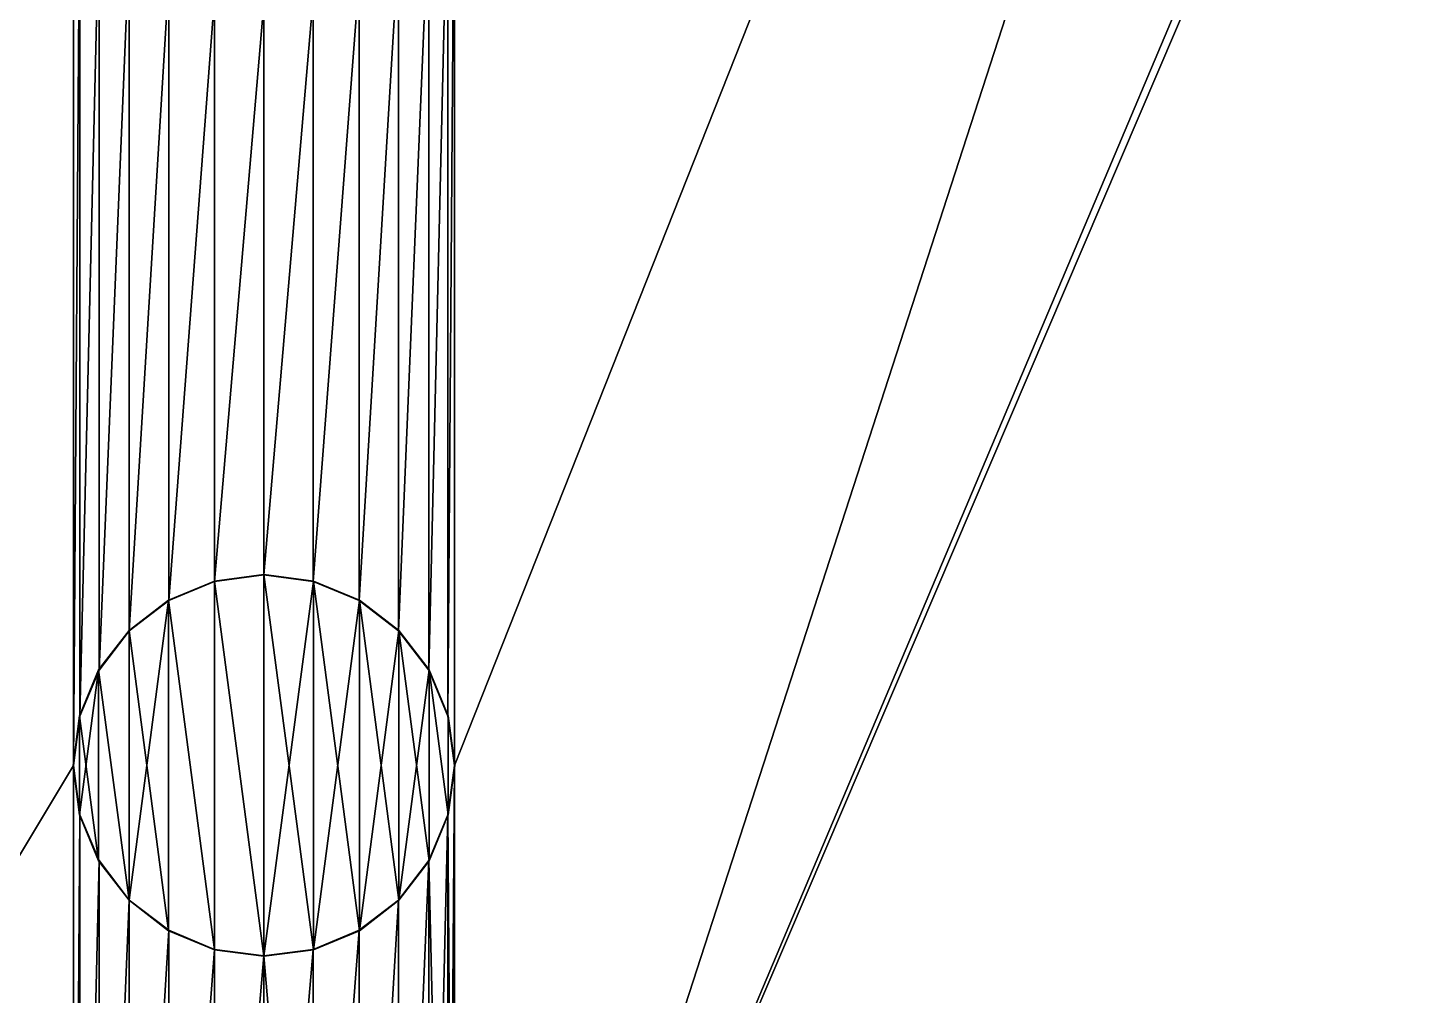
# Model space of a CAD drawing. Extents: x -1 to 46.5, y -1 to 65.2.
# Drawn here: x 17.15 to 31.8, y 14.71 to 24.87 of the extents above; entities that cross this region are included whole.
import ezdxf

# ---------------------------------------------------------------- set-up
doc = ezdxf.new("R2010")
doc.units = 0
doc.header["$MEASUREMENT"] = 0
doc.layers.add('STL2DXF', color=7, linetype='Continuous')

msp = doc.modelspace()

# ---------------------------------------------------------------- linework, layer by layer
at = {"layer": 'STL2DXF'}
for points in [[(21.625, 27.125, 7.3), (39.45, 62.125, 7.3), (21.625, 17.125, 7.3)], [(21.625, 17.125, 7.3), (39.45, 62.125, 7.3), (21.625, 7.125, 7.3)], [(21.625, 7.125, 7.3), (39.45, 62.125, 7.3), (34.518, 37.643, 7.3)], [(21.625, 27.125, 12.3), (39.45, 62.125, 12.3), (21.625, 17.125, 12.3)], [(21.625, 17.125, 12.3), (39.45, 62.125, 12.3), (21.625, 7.125, 12.3)], [(39.45, 2.125, 12.3), (21.625, 7.125, 12.3), (39.45, 62.125, 12.3)], [(11.625, 27.125, 7.3), (17.693, 57.643, 7.3), (11.625, 17.125, 7.3)], [(11.625, 17.125, 7.3), (17.693, 57.643, 7.3), (17.625, 57.125, 7.3)], [(11.625, 27.125, 12.3), (17.693, 57.643, 12.3), (11.625, 17.125, 12.3)], [(11.625, 17.125, 12.3), (17.693, 57.643, 12.3), (17.625, 57.125, 12.3)], [(11.625, 17.125, 7.3), (17.625, 57.125, 7.3), (11.625, 7.125, 7.3)], [(17.625, 17.125, 7.3), (11.625, 7.125, 7.3), (17.625, 57.125, 7.3)], [(11.625, 17.125, 12.3), (17.625, 57.125, 12.3), (11.625, 7.125, 12.3)], [(17.625, 7.125, 12.3), (11.625, 7.125, 12.3), (17.625, 57.125, 12.3)], [(17.625, 17.125, 7.3), (17.625, 57.125, 7.3), (17.625, 47.125, 7.3)], [(17.625, 7.125, 12.3), (17.625, 57.125, 12.3), (17.625, 47.125, 12.3)], [(17.625, 17.125, 7.3), (17.625, 47.125, 7.3), (17.625, 37.125, 7.3)], [(17.625, 7.125, 12.3), (17.625, 47.125, 12.3), (17.625, 37.125, 12.3)], [(21.625, 7.125, 7.3), (34.518, 37.643, 7.3), (34.45, 37.125, 7.3)], [(17.625, 17.125, 7.3), (17.625, 37.125, 7.3), (17.625, 27.125, 7.3)], [(17.625, 7.125, 12.3), (17.625, 37.125, 12.3), (17.625, 27.125, 12.3)], [(34.45, 7.125, 7.3), (21.625, 7.125, 7.3), (34.45, 37.125, 7.3)], [(17.693, 26.607, 7.3), (17.625, 17.125, 7.3), (17.625, 27.125, 7.3)], [(17.625, 7.125, 12.3), (17.625, 27.125, 12.3), (17.625, 17.125, 12.3)], [(17.693, 26.607, 12.3), (17.625, 17.125, 12.3), (17.625, 27.125, 12.3)], [(21.557, 17.643, 7.3), (21.557, 26.607, 7.3), (21.625, 27.125, 7.3)], [(21.557, 17.643, 7.3), (21.625, 27.125, 7.3), (21.625, 17.125, 7.3)], [(21.557, 17.643, 12.3), (21.557, 26.607, 12.3), (21.625, 27.125, 12.3)], [(21.557, 17.643, 12.3), (21.625, 27.125, 12.3), (21.625, 17.125, 12.3)], [(17.625, 17.125, 7.3), (17.693, 26.607, 7.3), (17.693, 17.643, 7.3)], [(17.625, 17.125, 12.3), (17.693, 26.607, 12.3), (17.693, 17.643, 12.3)], [(17.693, 17.643, 7.3), (17.693, 26.607, 7.3), (17.893, 26.125, 7.3)], [(17.693, 17.643, 12.3), (17.693, 26.607, 12.3), (17.893, 26.125, 12.3)], [(21.357, 18.125, 7.3), (21.357, 26.125, 7.3), (21.557, 26.607, 7.3)], [(21.357, 18.125, 7.3), (21.557, 26.607, 7.3), (21.557, 17.643, 7.3)], [(21.357, 18.125, 12.3), (21.357, 26.125, 12.3), (21.557, 26.607, 12.3)], [(21.357, 18.125, 12.3), (21.557, 26.607, 12.3), (21.557, 17.643, 12.3)], [(17.693, 17.643, 7.3), (17.893, 26.125, 7.3), (17.893, 18.125, 7.3)], [(17.693, 17.643, 12.3), (17.893, 26.125, 12.3), (17.893, 18.125, 12.3)], [(17.893, 18.125, 7.3), (17.893, 26.125, 7.3), (18.211, 25.711, 7.3)], [(17.893, 18.125, 12.3), (17.893, 26.125, 12.3), (18.211, 25.711, 12.3)], [(21.039, 18.539, 7.3), (21.039, 25.711, 7.3), (21.357, 26.125, 7.3)], [(21.039, 18.539, 7.3), (21.357, 26.125, 7.3), (21.357, 18.125, 7.3)], [(21.039, 18.539, 12.3), (21.039, 25.711, 12.3), (21.357, 26.125, 12.3)], [(21.039, 18.539, 12.3), (21.357, 26.125, 12.3), (21.357, 18.125, 12.3)], [(17.893, 18.125, 7.3), (18.211, 25.711, 7.3), (18.211, 18.539, 7.3)], [(17.893, 18.125, 12.3), (18.211, 25.711, 12.3), (18.211, 18.539, 12.3)], [(18.211, 18.539, 7.3), (18.211, 25.711, 7.3), (18.625, 25.393, 7.3)], [(18.211, 18.539, 12.3), (18.211, 25.711, 12.3), (18.625, 25.393, 12.3)], [(20.625, 18.857, 7.3), (20.625, 25.393, 7.3), (21.039, 25.711, 7.3)], [(20.625, 18.857, 7.3), (21.039, 25.711, 7.3), (21.039, 18.539, 7.3)], [(20.625, 18.857, 12.3), (20.625, 25.393, 12.3), (21.039, 25.711, 12.3)], [(20.625, 18.857, 12.3), (21.039, 25.711, 12.3), (21.039, 18.539, 12.3)], [(18.211, 18.539, 7.3), (18.625, 25.393, 7.3), (18.625, 18.857, 7.3)], [(18.211, 18.539, 12.3), (18.625, 25.393, 12.3), (18.625, 18.857, 12.3)], [(18.625, 18.857, 7.3), (18.625, 25.393, 7.3), (19.107, 25.193, 7.3)], [(18.625, 18.857, 12.3), (18.625, 25.393, 12.3), (19.107, 25.193, 12.3)], [(20.143, 19.057, 7.3), (20.143, 25.193, 7.3), (20.625, 25.393, 7.3)], [(20.143, 19.057, 7.3), (20.625, 25.393, 7.3), (20.625, 18.857, 7.3)], [(20.143, 19.057, 12.3), (20.143, 25.193, 12.3), (20.625, 25.393, 12.3)], [(20.143, 19.057, 12.3), (20.625, 25.393, 12.3), (20.625, 18.857, 12.3)], [(18.625, 18.857, 7.3), (19.107, 25.193, 7.3), (19.107, 19.057, 7.3)], [(18.625, 18.857, 12.3), (19.107, 25.193, 12.3), (19.107, 19.057, 12.3)], [(19.107, 19.057, 7.3), (19.107, 25.193, 7.3), (19.625, 25.125, 7.3)], [(19.107, 19.057, 12.3), (19.107, 25.193, 12.3), (19.625, 25.125, 12.3)], [(19.107, 19.057, 7.3), (19.625, 25.125, 7.3), (19.625, 19.125, 7.3)], [(19.107, 19.057, 12.3), (19.625, 25.125, 12.3), (19.625, 19.125, 12.3)], [(19.625, 19.125, 7.3), (19.625, 25.125, 7.3), (20.143, 25.193, 7.3)], [(19.625, 19.125, 7.3), (20.143, 25.193, 7.3), (20.143, 19.057, 7.3)], [(19.625, 19.125, 12.3), (19.625, 25.125, 12.3), (20.143, 25.193, 12.3)], [(19.625, 19.125, 12.3), (20.143, 25.193, 12.3), (20.143, 19.057, 12.3)], [(18.623, 18.861, 12.3), (19.106, 15.189, 12.3), (19.106, 19.061, 12.3)], [(19.106, 15.189, 7.3), (18.623, 18.861, 7.3), (19.106, 19.061, 7.3)], [(18.623, 18.861, 12.3), (19.106, 19.061, 7.3), (18.623, 18.861, 7.3)], [(19.106, 19.061, 7.3), (18.623, 18.861, 12.3), (19.106, 19.061, 12.3)], [(18.625, 18.857, 12.3), (19.107, 19.057, 7.3), (18.625, 18.857, 7.3)], [(19.107, 19.057, 7.3), (18.625, 18.857, 12.3), (19.107, 19.057, 12.3)], [(19.106, 19.061, 12.3), (19.625, 15.121, 12.3), (19.625, 19.129, 12.3)], [(19.625, 15.121, 7.3), (19.106, 19.061, 7.3), (19.625, 19.129, 7.3)], [(19.106, 19.061, 12.3), (19.625, 19.129, 7.3), (19.106, 19.061, 7.3)], [(19.625, 19.129, 7.3), (19.106, 19.061, 12.3), (19.625, 19.129, 12.3)], [(19.106, 19.061, 12.3), (19.106, 15.189, 12.3), (19.625, 15.121, 12.3)], [(19.106, 15.189, 7.3), (19.106, 19.061, 7.3), (19.625, 15.121, 7.3)], [(19.107, 19.057, 12.3), (19.625, 19.125, 7.3), (19.107, 19.057, 7.3)], [(19.625, 19.125, 7.3), (19.107, 19.057, 12.3), (19.625, 19.125, 12.3)], [(19.625, 19.129, 12.3), (19.625, 15.121, 12.3), (20.144, 15.189, 12.3)], [(19.625, 19.129, 12.3), (20.144, 15.189, 12.3), (20.144, 19.061, 12.3)], [(19.625, 15.121, 7.3), (19.625, 19.129, 7.3), (20.144, 19.061, 7.3)], [(19.625, 19.129, 12.3), (20.144, 19.061, 7.3), (19.625, 19.129, 7.3)], [(20.144, 19.061, 7.3), (19.625, 19.129, 12.3), (20.144, 19.061, 12.3)], [(19.625, 19.125, 12.3), (20.143, 19.057, 7.3), (19.625, 19.125, 7.3)], [(20.143, 19.057, 7.3), (19.625, 19.125, 12.3), (20.143, 19.057, 12.3)], [(19.625, 15.121, 7.3), (20.144, 19.061, 7.3), (20.144, 15.189, 7.3)], [(20.143, 19.057, 12.3), (20.625, 18.857, 7.3), (20.143, 19.057, 7.3)], [(20.625, 18.857, 7.3), (20.143, 19.057, 12.3), (20.625, 18.857, 12.3)], [(20.144, 19.061, 12.3), (20.144, 15.189, 12.3), (20.627, 15.389, 12.3)], [(20.144, 19.061, 12.3), (20.627, 15.389, 12.3), (20.627, 18.861, 12.3)], [(20.144, 15.189, 7.3), (20.144, 19.061, 7.3), (20.627, 18.861, 7.3)], [(20.144, 19.061, 12.3), (20.627, 18.861, 7.3), (20.144, 19.061, 7.3)], [(20.627, 18.861, 7.3), (20.144, 19.061, 12.3), (20.627, 18.861, 12.3)], [(18.208, 18.542, 12.3), (18.623, 15.389, 12.3), (18.623, 18.861, 12.3)], [(18.208, 15.708, 7.3), (18.208, 18.542, 7.3), (18.623, 18.861, 7.3)], [(18.208, 15.708, 7.3), (18.623, 18.861, 7.3), (18.623, 15.389, 7.3)], [(18.208, 18.542, 12.3), (18.623, 18.861, 7.3), (18.208, 18.542, 7.3)], [(18.623, 18.861, 7.3), (18.208, 18.542, 12.3), (18.623, 18.861, 12.3)], [(18.211, 18.539, 12.3), (18.625, 18.857, 7.3), (18.211, 18.539, 7.3)], [(18.625, 18.857, 7.3), (18.211, 18.539, 12.3), (18.625, 18.857, 12.3)], [(18.623, 18.861, 12.3), (18.623, 15.389, 12.3), (19.106, 15.189, 12.3)], [(18.623, 15.389, 7.3), (18.623, 18.861, 7.3), (19.106, 15.189, 7.3)], [(20.144, 15.189, 7.3), (20.627, 18.861, 7.3), (20.627, 15.389, 7.3)], [(20.625, 18.857, 12.3), (21.039, 18.539, 7.3), (20.625, 18.857, 7.3)], [(21.039, 18.539, 7.3), (20.625, 18.857, 12.3), (21.039, 18.539, 12.3)], [(20.627, 18.861, 12.3), (20.627, 15.389, 12.3), (21.042, 15.708, 12.3)], [(20.627, 18.861, 12.3), (21.042, 15.708, 12.3), (21.042, 18.542, 12.3)], [(20.627, 15.389, 7.3), (20.627, 18.861, 7.3), (21.042, 18.542, 7.3)], [(20.627, 18.861, 12.3), (21.042, 18.542, 7.3), (20.627, 18.861, 7.3)], [(21.042, 18.542, 7.3), (20.627, 18.861, 12.3), (21.042, 18.542, 12.3)], [(17.889, 18.127, 12.3), (18.208, 15.708, 12.3), (18.208, 18.542, 12.3)], [(18.208, 15.708, 7.3), (17.889, 18.127, 7.3), (18.208, 18.542, 7.3)], [(18.208, 18.542, 12.3), (17.889, 18.127, 7.3), (17.889, 18.127, 12.3)], [(17.889, 18.127, 7.3), (18.208, 18.542, 12.3), (18.208, 18.542, 7.3)], [(18.211, 18.539, 12.3), (17.893, 18.125, 7.3), (17.893, 18.125, 12.3)], [(17.893, 18.125, 7.3), (18.211, 18.539, 12.3), (18.211, 18.539, 7.3)], [(18.208, 18.542, 12.3), (18.208, 15.708, 12.3), (18.623, 15.389, 12.3)], [(20.627, 15.389, 7.3), (21.042, 18.542, 7.3), (21.042, 15.708, 7.3)], [(21.357, 18.125, 7.3), (21.039, 18.539, 12.3), (21.357, 18.125, 12.3)], [(21.039, 18.539, 12.3), (21.357, 18.125, 7.3), (21.039, 18.539, 7.3)], [(21.042, 18.542, 12.3), (21.042, 15.708, 12.3), (21.361, 16.123, 12.3)], [(21.042, 18.542, 12.3), (21.361, 16.123, 12.3), (21.361, 18.127, 12.3)], [(21.042, 15.708, 7.3), (21.042, 18.542, 7.3), (21.361, 18.127, 7.3)], [(21.042, 18.542, 7.3), (21.361, 18.127, 12.3), (21.361, 18.127, 7.3)], [(21.361, 18.127, 12.3), (21.042, 18.542, 7.3), (21.042, 18.542, 12.3)], [(17.689, 17.644, 12.3), (17.889, 16.123, 12.3), (17.889, 18.127, 12.3)], [(17.689, 16.606, 7.3), (17.689, 17.644, 7.3), (17.889, 18.127, 7.3)], [(17.689, 16.606, 7.3), (17.889, 18.127, 7.3), (17.889, 16.123, 7.3)], [(17.889, 18.127, 12.3), (17.689, 17.644, 7.3), (17.689, 17.644, 12.3)], [(17.689, 17.644, 7.3), (17.889, 18.127, 12.3), (17.889, 18.127, 7.3)], [(17.893, 18.125, 12.3), (17.693, 17.643, 7.3), (17.693, 17.643, 12.3)], [(17.693, 17.643, 7.3), (17.893, 18.125, 12.3), (17.893, 18.125, 7.3)], [(17.889, 18.127, 12.3), (17.889, 16.123, 12.3), (18.208, 15.708, 12.3)], [(17.889, 16.123, 7.3), (17.889, 18.127, 7.3), (18.208, 15.708, 7.3)], [(21.042, 15.708, 7.3), (21.361, 18.127, 7.3), (21.361, 16.123, 7.3)], [(21.357, 18.125, 7.3), (21.557, 17.643, 12.3), (21.557, 17.643, 7.3)], [(21.557, 17.643, 12.3), (21.357, 18.125, 7.3), (21.357, 18.125, 12.3)], [(21.361, 18.127, 12.3), (21.361, 16.123, 12.3), (21.561, 16.606, 12.3)], [(21.361, 18.127, 12.3), (21.561, 16.606, 12.3), (21.561, 17.644, 12.3)], [(21.361, 16.123, 7.3), (21.361, 18.127, 7.3), (21.561, 16.606, 7.3)], [(21.561, 16.606, 7.3), (21.361, 18.127, 7.3), (21.561, 17.644, 7.3)], [(21.361, 18.127, 7.3), (21.561, 17.644, 12.3), (21.561, 17.644, 7.3)], [(21.561, 17.644, 12.3), (21.361, 18.127, 7.3), (21.361, 18.127, 12.3)], [(17.689, 16.606, 12.3), (17.689, 17.644, 12.3), (17.621, 17.125, 12.3)], [(17.689, 17.644, 7.3), (17.689, 16.606, 7.3), (17.621, 17.125, 7.3)], [(17.689, 17.644, 12.3), (17.621, 17.125, 7.3), (17.621, 17.125, 12.3)], [(17.621, 17.125, 7.3), (17.689, 17.644, 12.3), (17.689, 17.644, 7.3)], [(17.693, 17.643, 12.3), (17.625, 17.125, 7.3), (17.625, 17.125, 12.3)], [(17.625, 17.125, 7.3), (17.693, 17.643, 12.3), (17.693, 17.643, 7.3)], [(17.689, 17.644, 12.3), (17.689, 16.606, 12.3), (17.889, 16.123, 12.3)], [(21.625, 17.125, 7.3), (21.557, 17.643, 12.3), (21.625, 17.125, 12.3)], [(21.557, 17.643, 12.3), (21.625, 17.125, 7.3), (21.557, 17.643, 7.3)], [(21.561, 17.644, 12.3), (21.561, 16.606, 12.3), (21.629, 17.125, 12.3)], [(21.561, 16.606, 7.3), (21.561, 17.644, 7.3), (21.629, 17.125, 7.3)], [(21.561, 17.644, 7.3), (21.629, 17.125, 12.3), (21.629, 17.125, 7.3)], [(21.629, 17.125, 12.3), (21.561, 17.644, 7.3), (21.561, 17.644, 12.3)], [(17.625, 7.125, 7.3), (11.625, 7.125, 7.3), (17.625, 17.125, 7.3)], [(17.621, 17.125, 12.3), (17.689, 16.606, 7.3), (17.689, 16.606, 12.3)], [(17.689, 16.606, 7.3), (17.621, 17.125, 12.3), (17.621, 17.125, 7.3)], [(17.625, 17.125, 12.3), (17.693, 16.607, 7.3), (17.693, 16.607, 12.3)], [(17.693, 16.607, 7.3), (17.625, 17.125, 12.3), (17.625, 17.125, 7.3)], [(17.693, 16.607, 7.3), (17.625, 7.125, 7.3), (17.625, 17.125, 7.3)], [(17.693, 16.607, 12.3), (17.625, 7.125, 12.3), (17.625, 17.125, 12.3)], [(21.557, 16.607, 7.3), (21.625, 17.125, 12.3), (21.557, 16.607, 12.3)], [(21.625, 17.125, 12.3), (21.557, 16.607, 7.3), (21.625, 17.125, 7.3)], [(21.625, 7.125, 7.3), (21.557, 16.607, 7.3), (21.625, 17.125, 7.3)], [(21.557, 7.643, 12.3), (21.557, 16.607, 12.3), (21.625, 17.125, 12.3)], [(21.557, 7.643, 12.3), (21.625, 17.125, 12.3), (21.625, 7.125, 12.3)], [(21.629, 17.125, 7.3), (21.561, 16.606, 12.3), (21.561, 16.606, 7.3)], [(21.561, 16.606, 12.3), (21.629, 17.125, 7.3), (21.629, 17.125, 12.3)], [(17.625, 7.125, 7.3), (17.693, 16.607, 7.3), (17.693, 7.643, 7.3)], [(17.625, 7.125, 12.3), (17.693, 16.607, 12.3), (17.693, 7.643, 12.3)], [(17.689, 16.606, 12.3), (17.889, 16.123, 7.3), (17.889, 16.123, 12.3)], [(17.889, 16.123, 7.3), (17.689, 16.606, 12.3), (17.689, 16.606, 7.3)], [(17.693, 16.607, 12.3), (17.893, 16.125, 7.3), (17.893, 16.125, 12.3)], [(17.893, 16.125, 7.3), (17.693, 16.607, 12.3), (17.693, 16.607, 7.3)], [(17.693, 7.643, 7.3), (17.693, 16.607, 7.3), (17.893, 16.125, 7.3)], [(17.693, 7.643, 12.3), (17.693, 16.607, 12.3), (17.893, 16.125, 12.3)], [(21.357, 16.125, 7.3), (21.557, 16.607, 12.3), (21.357, 16.125, 12.3)], [(21.557, 16.607, 12.3), (21.357, 16.125, 7.3), (21.557, 16.607, 7.3)], [(21.557, 7.643, 7.3), (21.357, 16.125, 7.3), (21.557, 16.607, 7.3)], [(21.357, 8.125, 12.3), (21.357, 16.125, 12.3), (21.557, 16.607, 12.3)], [(21.357, 8.125, 12.3), (21.557, 16.607, 12.3), (21.557, 7.643, 12.3)], [(21.561, 16.606, 7.3), (21.361, 16.123, 12.3), (21.361, 16.123, 7.3)], [(21.361, 16.123, 12.3), (21.561, 16.606, 7.3), (21.561, 16.606, 12.3)], [(21.557, 7.643, 7.3), (21.557, 16.607, 7.3), (21.625, 7.125, 7.3)], [(17.693, 7.643, 7.3), (17.893, 16.125, 7.3), (17.893, 8.125, 7.3)], [(17.693, 7.643, 12.3), (17.893, 16.125, 12.3), (17.893, 8.125, 12.3)], [(17.889, 16.123, 12.3), (18.208, 15.708, 7.3), (18.208, 15.708, 12.3)], [(18.208, 15.708, 7.3), (17.889, 16.123, 12.3), (17.889, 16.123, 7.3)], [(17.893, 16.125, 12.3), (18.211, 15.711, 7.3), (18.211, 15.711, 12.3)], [(18.211, 15.711, 7.3), (17.893, 16.125, 12.3), (17.893, 16.125, 7.3)], [(17.893, 8.125, 7.3), (17.893, 16.125, 7.3), (18.211, 15.711, 7.3)], [(17.893, 8.125, 12.3), (17.893, 16.125, 12.3), (18.211, 15.711, 12.3)], [(21.039, 15.711, 7.3), (21.357, 16.125, 12.3), (21.039, 15.711, 12.3)], [(21.357, 16.125, 12.3), (21.039, 15.711, 7.3), (21.357, 16.125, 7.3)], [(21.039, 8.539, 7.3), (21.039, 15.711, 7.3), (21.357, 16.125, 7.3)], [(21.039, 8.539, 7.3), (21.357, 16.125, 7.3), (21.357, 8.125, 7.3)], [(21.039, 8.539, 12.3), (21.039, 15.711, 12.3), (21.357, 16.125, 12.3)], [(21.039, 8.539, 12.3), (21.357, 16.125, 12.3), (21.357, 8.125, 12.3)], [(21.361, 16.123, 7.3), (21.042, 15.708, 12.3), (21.042, 15.708, 7.3)], [(21.042, 15.708, 12.3), (21.361, 16.123, 7.3), (21.361, 16.123, 12.3)], [(21.357, 8.125, 7.3), (21.357, 16.125, 7.3), (21.557, 7.643, 7.3)], [(17.893, 8.125, 7.3), (18.211, 15.711, 7.3), (18.211, 8.539, 7.3)], [(17.893, 8.125, 12.3), (18.211, 15.711, 12.3), (18.211, 8.539, 12.3)], [(18.623, 15.389, 12.3), (18.208, 15.708, 7.3), (18.623, 15.389, 7.3)], [(18.208, 15.708, 7.3), (18.623, 15.389, 12.3), (18.208, 15.708, 12.3)], [(18.625, 15.393, 12.3), (18.211, 15.711, 7.3), (18.625, 15.393, 7.3)], [(18.211, 15.711, 7.3), (18.625, 15.393, 12.3), (18.211, 15.711, 12.3)], [(18.211, 8.539, 7.3), (18.211, 15.711, 7.3), (18.625, 15.393, 7.3)], [(18.211, 8.539, 12.3), (18.211, 15.711, 12.3), (18.625, 15.393, 12.3)], [(21.039, 15.711, 12.3), (20.625, 15.393, 7.3), (21.039, 15.711, 7.3)], [(20.625, 15.393, 7.3), (21.039, 15.711, 12.3), (20.625, 15.393, 12.3)], [(20.625, 8.857, 7.3), (20.625, 15.393, 7.3), (21.039, 15.711, 7.3)], [(20.625, 8.857, 7.3), (21.039, 15.711, 7.3), (21.039, 8.539, 7.3)], [(20.625, 8.857, 12.3), (20.625, 15.393, 12.3), (21.039, 15.711, 12.3)], [(20.625, 8.857, 12.3), (21.039, 15.711, 12.3), (21.039, 8.539, 12.3)], [(21.042, 15.708, 12.3), (20.627, 15.389, 7.3), (21.042, 15.708, 7.3)], [(20.627, 15.389, 7.3), (21.042, 15.708, 12.3), (20.627, 15.389, 12.3)], [(18.211, 8.539, 7.3), (18.625, 15.393, 7.3), (18.625, 8.857, 7.3)], [(18.211, 8.539, 12.3), (18.625, 15.393, 12.3), (18.625, 8.857, 12.3)], [(19.106, 15.189, 12.3), (18.623, 15.389, 7.3), (19.106, 15.189, 7.3)], [(18.623, 15.389, 7.3), (19.106, 15.189, 12.3), (18.623, 15.389, 12.3)], [(19.107, 15.193, 12.3), (18.625, 15.393, 7.3), (19.107, 15.193, 7.3)], [(18.625, 15.393, 7.3), (19.107, 15.193, 12.3), (18.625, 15.393, 12.3)], [(18.625, 8.857, 7.3), (18.625, 15.393, 7.3), (19.107, 15.193, 7.3)], [(18.625, 8.857, 12.3), (18.625, 15.393, 12.3), (19.107, 15.193, 12.3)], [(20.625, 15.393, 12.3), (20.143, 15.193, 7.3), (20.625, 15.393, 7.3)], [(20.143, 15.193, 7.3), (20.625, 15.393, 12.3), (20.143, 15.193, 12.3)], [(20.143, 9.057, 7.3), (20.143, 15.193, 7.3), (20.625, 15.393, 7.3)], [(20.143, 9.057, 7.3), (20.625, 15.393, 7.3), (20.625, 8.857, 7.3)], [(20.143, 9.057, 12.3), (20.143, 15.193, 12.3), (20.625, 15.393, 12.3)], [(20.143, 9.057, 12.3), (20.625, 15.393, 12.3), (20.625, 8.857, 12.3)], [(20.627, 15.389, 12.3), (20.144, 15.189, 7.3), (20.627, 15.389, 7.3)], [(20.144, 15.189, 7.3), (20.627, 15.389, 12.3), (20.144, 15.189, 12.3)], [(18.625, 8.857, 7.3), (19.107, 15.193, 7.3), (19.107, 9.057, 7.3)], [(18.625, 8.857, 12.3), (19.107, 15.193, 12.3), (19.107, 9.057, 12.3)], [(19.625, 15.121, 12.3), (19.106, 15.189, 7.3), (19.625, 15.121, 7.3)], [(19.106, 15.189, 7.3), (19.625, 15.121, 12.3), (19.106, 15.189, 12.3)], [(19.625, 15.125, 12.3), (19.107, 15.193, 7.3), (19.625, 15.125, 7.3)], [(19.107, 15.193, 7.3), (19.625, 15.125, 12.3), (19.107, 15.193, 12.3)], [(19.107, 9.057, 7.3), (19.107, 15.193, 7.3), (19.625, 15.125, 7.3)], [(19.107, 9.057, 12.3), (19.107, 15.193, 12.3), (19.625, 15.125, 12.3)], [(19.107, 9.057, 7.3), (19.625, 15.125, 7.3), (19.625, 9.125, 7.3)], [(19.107, 9.057, 12.3), (19.625, 15.125, 12.3), (19.625, 9.125, 12.3)], [(20.143, 15.193, 12.3), (19.625, 15.125, 7.3), (20.143, 15.193, 7.3)], [(19.625, 15.125, 7.3), (20.143, 15.193, 12.3), (19.625, 15.125, 12.3)], [(20.143, 9.057, 7.3), (19.625, 15.125, 7.3), (20.143, 15.193, 7.3)], [(19.625, 9.125, 12.3), (19.625, 15.125, 12.3), (20.143, 15.193, 12.3)], [(19.625, 9.125, 12.3), (20.143, 15.193, 12.3), (20.143, 9.057, 12.3)], [(20.144, 15.189, 12.3), (19.625, 15.121, 7.3), (20.144, 15.189, 7.3)], [(19.625, 15.121, 7.3), (20.144, 15.189, 12.3), (19.625, 15.121, 12.3)], [(19.625, 9.125, 7.3), (19.625, 15.125, 7.3), (20.143, 9.057, 7.3)]]:
    msp.add_3dface(points, dxfattribs=at)

doc.saveas('drawing.dxf')
